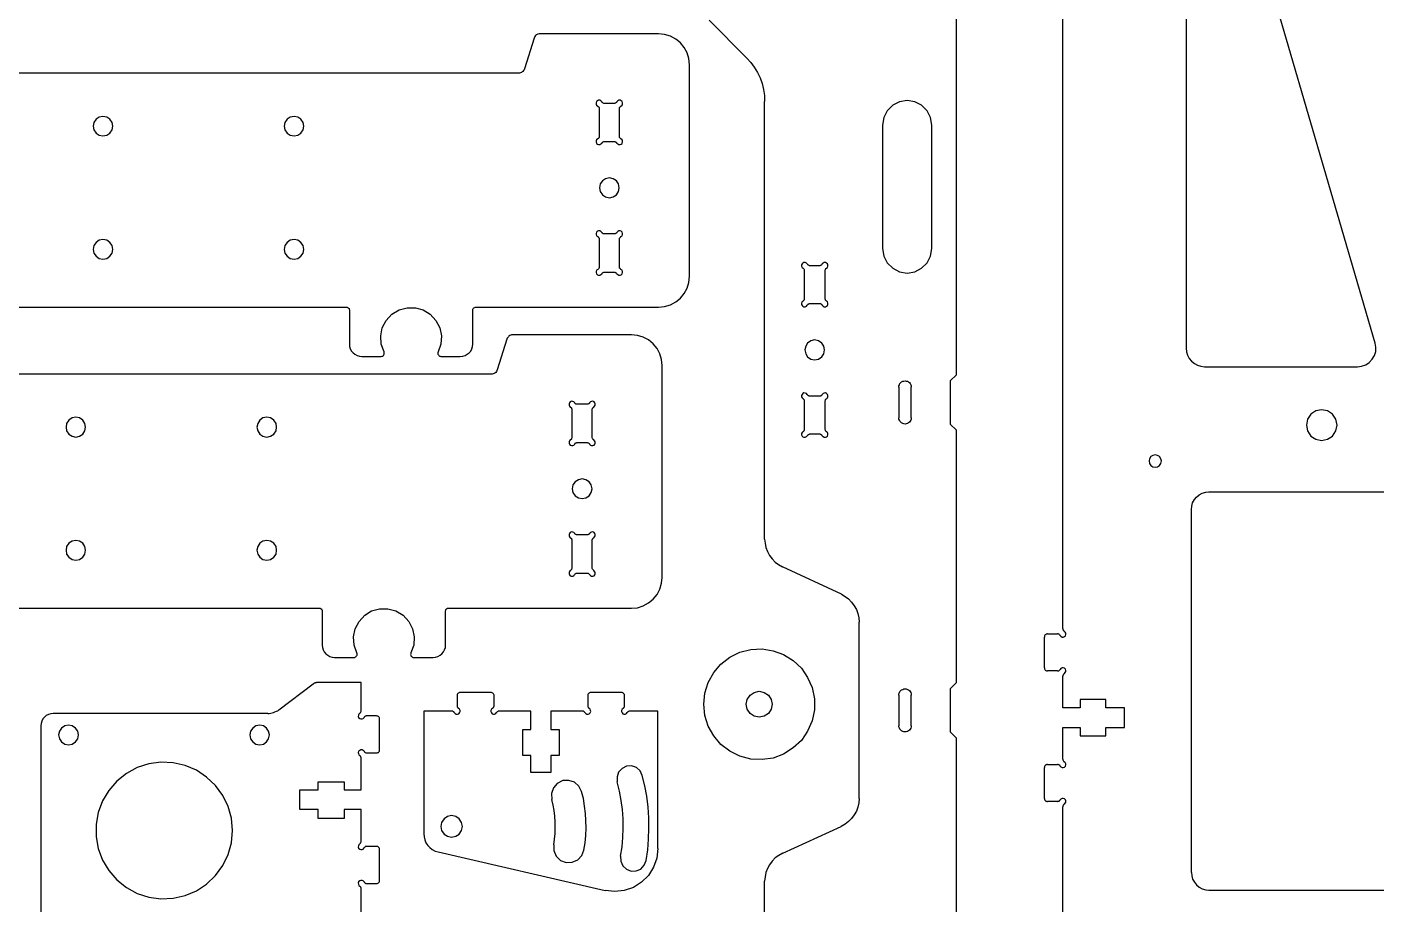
# Model space of a CAD drawing. Header units: inches. Extents: x 205 to 904, y 195 to 663.
# Drawn here: x 427 to 645.9, y 358.9 to 501.3 of the extents above; entities that cross this region are included whole.
import ezdxf

# ---------------------------------------------------------------- set-up
doc = ezdxf.new("R2010")
doc.units = ezdxf.units.IN
doc.header["$MEASUREMENT"] = 0
doc.layers.add('Capa 1', color=7, linetype='Continuous')

msp = doc.modelspace()

# ---------------------------------------------------------------- linework, layer by layer
at = {"layer": 'Capa 1', "color": 7, "lineweight": 25, "true_color": 0xffffff}
for points in [[(577.81, 444.85), (577.81, 558.34)], [(595.1, 403.65), (595.1, 534.71)], [(615.1, 534.25), (615.1, 449.16)], [(645.76, 450), (620.96, 535.09)], [(537.67, 502.43), (543.77, 496.29)], [(509.27, 499.5), (507.72, 494.52)], [(510.22, 500.2), (510.08, 500.2), (509.9, 500.17), (509.76, 500.1), (509.62, 500.03), (509.52, 499.92), (509.41, 499.78), (509.34, 499.64), (509.27, 499.5)], [(529.48, 500.2), (510.22, 500.2)], [(534.49, 495.19), (534.39, 496.18), (534.11, 497.13), (533.65, 497.98), (533.05, 498.76), (532.27, 499.36), (531.42, 499.82), (530.47, 500.1), (529.48, 500.2)], [(534.49, 460.83), (534.49, 495.19)], [(543.77, 496.29), (544.44, 495.55), (545.01, 494.77), (545.54, 493.92), (545.96, 493.04), (546.28, 492.12), (546.52, 491.17), (546.66, 490.18), (546.7, 489.23)], [(506.77, 493.82), (301.87, 493.82)], [(507.72, 494.52), (507.65, 494.38), (507.58, 494.24), (507.47, 494.1), (507.37, 494.03), (507.22, 493.92), (507.08, 493.85), (506.91, 493.82), (506.77, 493.82)], [(520.28, 489.16), (520.14, 489.3), (519.96, 489.41), (519.75, 489.41), (519.57, 489.34), (519.43, 489.2), (519.36, 488.99), (519.36, 488.77), (519.43, 488.6), (519.61, 488.46)], [(519.61, 488.46), (519.64, 488.42), (519.71, 488.39), (519.75, 488.35), (519.78, 488.28), (519.82, 488.24), (519.82, 488.17), (519.85, 488.1), (519.85, 488.03)], [(520.7, 488.91), (520.63, 488.91), (520.59, 488.91), (520.52, 488.95), (520.45, 488.99), (520.42, 489.02), (520.35, 489.06), (520.31, 489.09), (520.28, 489.16)], [(522.29, 488.91), (520.7, 488.91)], [(522.71, 489.16), (522.68, 489.09), (522.64, 489.06), (522.57, 489.02), (522.53, 488.99), (522.46, 488.95), (522.39, 488.91), (522.36, 488.91), (522.29, 488.91)], [(523.38, 488.46), (523.56, 488.6), (523.63, 488.77), (523.63, 488.99), (523.56, 489.2), (523.42, 489.34), (523.24, 489.41), (523.03, 489.41), (522.85, 489.3), (522.71, 489.16)], [(523.13, 488.03), (523.13, 488.1), (523.17, 488.17), (523.17, 488.24), (523.2, 488.28), (523.24, 488.35), (523.28, 488.39), (523.35, 488.42), (523.38, 488.46)], [(546.7, 418.18), (546.7, 489.23)], [(573.83, 485.35), (573.62, 486.59), (573.05, 487.72), (572.17, 488.6), (571.08, 489.16), (569.84, 489.37), (568.61, 489.16), (567.48, 488.6), (566.6, 487.72), (566.03, 486.59), (565.82, 485.35)], [(440.94, 485.21), (440.8, 485.81), (440.44, 486.34), (439.95, 486.69), (439.31, 486.8), (438.71, 486.69), (438.19, 486.34), (437.83, 485.81), (437.73, 485.21), (437.83, 484.61), (438.19, 484.08), (438.71, 483.73), (439.31, 483.62), (439.95, 483.73), (440.44, 484.08), (440.8, 484.61), (440.94, 485.21)], [(471.91, 485.21), (471.8, 485.81), (471.45, 486.34), (470.92, 486.69), (470.32, 486.8), (469.72, 486.69), (469.19, 486.34), (468.84, 485.81), (468.74, 485.21), (468.84, 484.61), (469.19, 484.08), (469.72, 483.73), (470.32, 483.62), (470.92, 483.73), (471.45, 484.08), (471.8, 484.61), (471.91, 485.21)], [(519.85, 488.03), (519.85, 483.59)], [(523.13, 483.59), (523.13, 488.03)], [(565.82, 485.35), (565.82, 465.35)], [(573.83, 465.35), (573.83, 485.35)], [(519.61, 483.13), (519.43, 482.99), (519.36, 482.81), (519.36, 482.64), (519.43, 482.42), (519.57, 482.28), (519.75, 482.21), (519.96, 482.21), (520.14, 482.32), (520.28, 482.46)], [(519.85, 483.59), (519.85, 483.52), (519.82, 483.45), (519.82, 483.38), (519.78, 483.31), (519.75, 483.27), (519.71, 483.23), (519.64, 483.16), (519.61, 483.13)], [(520.28, 482.46), (520.31, 482.49), (520.35, 482.56), (520.42, 482.6), (520.45, 482.64), (520.52, 482.67), (520.59, 482.71), (520.63, 482.71), (520.7, 482.71)], [(520.7, 482.71), (522.29, 482.71)], [(522.29, 482.71), (522.36, 482.71), (522.39, 482.71), (522.46, 482.67), (522.53, 482.64), (522.57, 482.6), (522.64, 482.56), (522.68, 482.49), (522.71, 482.46)], [(522.71, 482.46), (522.85, 482.32), (523.03, 482.21), (523.24, 482.21), (523.42, 482.28), (523.56, 482.42), (523.63, 482.64), (523.63, 482.81), (523.56, 482.99), (523.38, 483.13)], [(523.38, 483.13), (523.35, 483.16), (523.28, 483.23), (523.24, 483.27), (523.2, 483.31), (523.17, 483.38), (523.17, 483.45), (523.13, 483.52), (523.13, 483.59)], [(523.1, 475.19), (522.96, 475.83), (522.64, 476.32), (522.11, 476.67), (521.51, 476.81), (520.88, 476.67), (520.38, 476.32), (520.03, 475.83), (519.89, 475.19), (520.03, 474.59), (520.38, 474.06), (520.88, 473.75), (521.51, 473.6), (522.11, 473.75), (522.64, 474.06), (522.96, 474.59), (523.1, 475.19)], [(440.94, 465.21), (440.8, 465.81), (440.44, 466.34), (439.95, 466.69), (439.31, 466.8), (438.71, 466.69), (438.19, 466.34), (437.83, 465.81), (437.73, 465.21), (437.83, 464.61), (438.19, 464.08), (438.71, 463.73), (439.31, 463.62), (439.95, 463.73), (440.44, 464.08), (440.8, 464.61), (440.94, 465.21)], [(471.91, 465.21), (471.8, 465.81), (471.45, 466.34), (470.92, 466.69), (470.32, 466.8), (469.72, 466.69), (469.19, 466.34), (468.84, 465.81), (468.74, 465.21), (468.84, 464.61), (469.19, 464.08), (469.72, 463.73), (470.32, 463.62), (470.92, 463.73), (471.45, 464.08), (471.8, 464.61), (471.91, 465.21)], [(520.28, 467.96), (520.14, 468.1), (519.96, 468.21), (519.75, 468.21), (519.57, 468.14), (519.43, 468), (519.36, 467.78), (519.36, 467.61), (519.43, 467.4), (519.61, 467.29)], [(519.61, 467.29), (519.64, 467.25), (519.71, 467.18), (519.75, 467.15), (519.78, 467.08), (519.82, 467.04), (519.82, 466.97), (519.85, 466.9), (519.85, 466.83)], [(519.85, 466.83), (519.85, 462.39)], [(520.7, 467.71), (520.63, 467.71), (520.59, 467.71), (520.52, 467.75), (520.45, 467.78), (520.42, 467.82), (520.35, 467.85), (520.31, 467.89), (520.28, 467.96)], [(522.29, 467.71), (520.7, 467.71)], [(522.71, 467.96), (522.68, 467.89), (522.64, 467.85), (522.57, 467.82), (522.53, 467.78), (522.46, 467.75), (522.39, 467.71), (522.36, 467.71), (522.29, 467.71)], [(523.38, 467.29), (523.56, 467.4), (523.63, 467.61), (523.63, 467.78), (523.56, 468), (523.42, 468.14), (523.24, 468.21), (523.03, 468.21), (522.85, 468.1), (522.71, 467.96)], [(523.13, 466.83), (523.13, 466.9), (523.17, 466.97), (523.17, 467.04), (523.2, 467.08), (523.24, 467.15), (523.28, 467.18), (523.35, 467.25), (523.38, 467.29)], [(523.13, 462.39), (523.13, 466.83)], [(565.82, 465.35), (566.03, 464.11), (566.6, 463.02), (567.48, 462.14), (568.61, 461.54), (569.84, 461.36), (571.08, 461.54), (572.17, 462.14), (573.05, 463.02), (573.62, 464.11), (573.83, 465.35)], [(519.85, 462.39), (519.85, 462.32), (519.82, 462.24), (519.82, 462.17), (519.78, 462.14), (519.75, 462.07), (519.71, 462.03), (519.64, 461.96), (519.61, 461.93)], [(523.38, 461.93), (523.35, 461.96), (523.28, 462.03), (523.24, 462.07), (523.2, 462.14), (523.17, 462.17), (523.17, 462.24), (523.13, 462.32), (523.13, 462.39)], [(553.61, 462.84), (553.47, 462.99), (553.3, 463.06), (553.08, 463.09), (552.91, 462.99), (552.77, 462.84), (552.7, 462.67), (552.7, 462.46), (552.77, 462.28), (552.94, 462.14)], [(553.19, 461.72), (553.19, 461.79), (553.16, 461.86), (553.16, 461.89), (553.12, 461.96), (553.08, 462.03), (553.05, 462.07), (552.98, 462.1), (552.94, 462.14)], [(553.61, 462.84), (553.65, 462.77), (553.68, 462.74), (553.76, 462.7), (553.79, 462.67), (553.86, 462.63), (553.93, 462.6), (553.97, 462.6), (554.04, 462.6)], [(554.04, 462.6), (555.62, 462.6)], [(555.62, 462.6), (555.7, 462.6), (555.73, 462.6), (555.8, 462.63), (555.87, 462.67), (555.91, 462.7), (555.98, 462.74), (556.01, 462.77), (556.05, 462.84)], [(556.72, 462.14), (556.89, 462.28), (556.97, 462.46), (556.97, 462.67), (556.89, 462.84), (556.75, 462.99), (556.58, 463.09), (556.37, 463.06), (556.19, 462.99), (556.05, 462.84)], [(556.72, 462.14), (556.68, 462.1), (556.61, 462.07), (556.58, 462.03), (556.54, 461.96), (556.51, 461.89), (556.51, 461.86), (556.47, 461.79), (556.47, 461.72)], [(519.61, 461.93), (519.43, 461.82), (519.36, 461.61), (519.36, 461.43), (519.43, 461.22), (519.57, 461.08), (519.75, 461.01), (519.96, 461.01), (520.14, 461.12), (520.28, 461.26)], [(520.28, 461.26), (520.31, 461.33), (520.35, 461.36), (520.42, 461.4), (520.45, 461.43), (520.52, 461.47), (520.59, 461.5), (520.63, 461.5), (520.7, 461.5)], [(520.7, 461.5), (522.29, 461.5)], [(522.29, 461.5), (522.36, 461.5), (522.39, 461.5), (522.46, 461.47), (522.53, 461.43), (522.57, 461.4), (522.64, 461.36), (522.68, 461.33), (522.71, 461.26)], [(522.71, 461.26), (522.85, 461.12), (523.03, 461.01), (523.24, 461.01), (523.42, 461.08), (523.56, 461.22), (523.63, 461.43), (523.63, 461.61), (523.56, 461.82), (523.38, 461.93)], [(529.48, 455.82), (530.47, 455.93), (531.42, 456.21), (532.27, 456.67), (533.05, 457.27), (533.65, 458.05), (534.11, 458.89), (534.39, 459.85), (534.49, 460.83)], [(553.19, 457.24), (553.19, 461.72)], [(556.47, 461.72), (556.47, 457.24)], [(329.81, 455.82), (478.83, 455.82)], [(478.83, 455.82), (478.93, 455.82), (479, 455.79), (479.11, 455.72), (479.18, 455.68), (479.25, 455.61), (479.28, 455.51), (479.32, 455.4), (479.32, 455.33)], [(484.93, 448.56), (484.47, 449.83), (484.4, 451.17), (484.65, 452.47), (485.28, 453.67), (486.2, 454.66), (487.36, 455.37), (488.67, 455.72), (490.01, 455.72), (491.28, 455.37), (492.44, 454.66), (493.36, 453.67), (493.99, 452.47), (494.28, 451.17), (494.17, 449.83), (493.71, 448.56)], [(499.32, 455.33), (499.32, 455.4), (499.36, 455.51), (499.39, 455.61), (499.46, 455.68), (499.53, 455.72), (499.64, 455.79), (499.71, 455.82), (499.82, 455.82)], [(499.82, 455.82), (529.48, 455.82)], [(552.94, 456.81), (552.77, 456.67), (552.7, 456.49), (552.7, 456.28), (552.77, 456.11), (552.91, 455.97), (553.08, 455.89), (553.3, 455.89), (553.47, 455.97), (553.61, 456.14)], [(552.94, 456.81), (552.98, 456.85), (553.05, 456.88), (553.08, 456.95), (553.12, 456.99), (553.16, 457.06), (553.16, 457.13), (553.19, 457.2), (553.19, 457.24)], [(554.04, 456.39), (553.97, 456.39), (553.93, 456.35), (553.86, 456.35), (553.79, 456.32), (553.76, 456.28), (553.68, 456.25), (553.65, 456.18), (553.61, 456.14)], [(555.62, 456.39), (554.04, 456.39)], [(556.05, 456.14), (556.01, 456.18), (555.98, 456.25), (555.91, 456.28), (555.87, 456.32), (555.8, 456.35), (555.73, 456.35), (555.7, 456.39), (555.62, 456.39)], [(556.05, 456.14), (556.19, 455.97), (556.37, 455.89), (556.58, 455.89), (556.75, 455.97), (556.89, 456.11), (556.97, 456.28), (556.97, 456.49), (556.89, 456.67), (556.72, 456.81)], [(556.47, 457.24), (556.47, 457.2), (556.51, 457.13), (556.51, 457.06), (556.54, 456.99), (556.58, 456.95), (556.61, 456.88), (556.68, 456.85), (556.72, 456.81)], [(479.32, 455.33), (479.32, 449.83)], [(499.32, 449.83), (499.32, 455.33)], [(505.81, 451.34), (505.64, 451.34), (505.5, 451.27), (505.35, 451.24), (505.21, 451.13), (505.11, 451.03), (505, 450.92), (504.93, 450.78), (504.86, 450.64)], [(525.07, 451.34), (505.81, 451.34)], [(530.08, 446.33), (529.98, 447.32), (529.7, 448.24), (529.24, 449.12), (528.6, 449.86), (527.86, 450.5), (526.98, 450.96), (526.06, 451.24), (525.07, 451.34)], [(479.32, 449.83), (479.35, 449.44), (479.46, 449.05), (479.67, 448.7), (479.92, 448.42), (480.2, 448.17), (480.55, 447.96), (480.94, 447.85), (481.33, 447.82)], [(497.31, 447.82), (497.7, 447.85), (498.09, 447.96), (498.44, 448.17), (498.72, 448.42), (499, 448.7), (499.18, 449.05), (499.29, 449.44), (499.32, 449.83)], [(504.86, 450.64), (503.31, 445.66)], [(556.44, 448.87), (556.3, 449.51), (555.98, 450), (555.45, 450.36), (554.81, 450.5), (554.21, 450.36), (553.68, 450), (553.37, 449.51), (553.23, 448.87), (553.37, 448.27), (553.68, 447.75), (554.21, 447.39), (554.81, 447.29), (555.45, 447.39), (555.98, 447.75), (556.3, 448.27), (556.44, 448.87)], [(615.1, 449.16), (615.14, 448.59), (615.32, 448.03), (615.6, 447.5), (615.99, 447.04), (616.44, 446.69), (616.94, 446.4), (617.5, 446.23), (618.1, 446.16)], [(642.9, 446.16), (643.57, 446.26), (644.24, 446.48), (644.81, 446.86), (645.3, 447.36), (645.65, 447.96), (645.87, 448.63), (645.9, 449.33), (645.76, 450)], [(481.33, 447.82), (484.47, 447.82)], [(484.47, 447.82), (484.61, 447.85), (484.72, 447.89), (484.82, 447.96), (484.89, 448.06), (484.96, 448.17), (484.96, 448.31), (484.96, 448.42), (484.93, 448.56)], [(493.71, 448.56), (493.68, 448.42), (493.68, 448.31), (493.68, 448.17), (493.75, 448.06), (493.82, 447.96), (493.92, 447.89), (494.03, 447.85), (494.17, 447.82)], [(494.17, 447.82), (497.31, 447.82)], [(502.36, 444.96), (297.46, 444.96)], [(503.31, 445.66), (503.24, 445.52), (503.17, 445.38), (503.06, 445.24), (502.92, 445.13), (502.81, 445.06), (502.64, 444.99), (502.5, 444.96), (502.36, 444.96)], [(530.08, 411.94), (530.08, 446.33)], [(576.83, 443.87), (577.81, 444.85)], [(618.1, 446.16), (642.9, 446.16)], [(568.47, 442.84), (568.5, 443.05), (568.57, 443.23), (568.64, 443.41), (568.78, 443.58), (568.92, 443.69), (569.1, 443.79), (569.28, 443.83), (569.49, 443.87)], [(568.47, 442.84), (568.47, 437.87)], [(569.49, 443.87), (569.67, 443.83), (569.88, 443.79), (570.05, 443.69), (570.19, 443.58), (570.3, 443.41), (570.41, 443.23), (570.48, 443.05), (570.48, 442.84)], [(570.48, 437.87), (570.48, 442.84)], [(576.83, 443.87), (576.83, 436.84)], [(515.87, 440.3), (515.73, 440.44), (515.55, 440.51), (515.34, 440.55), (515.16, 440.44), (515.02, 440.3), (514.95, 440.13), (514.95, 439.91), (515.02, 439.74), (515.16, 439.6)], [(516.29, 440.05), (516.22, 440.05), (516.15, 440.05), (516.11, 440.09), (516.04, 440.09), (515.97, 440.16), (515.94, 440.2), (515.9, 440.23), (515.87, 440.3)], [(518.3, 440.3), (518.27, 440.23), (518.2, 440.2), (518.16, 440.16), (518.12, 440.09), (518.05, 440.09), (517.98, 440.05), (517.91, 440.05), (517.84, 440.05)], [(518.97, 439.6), (519.11, 439.74), (519.22, 439.91), (519.22, 440.13), (519.15, 440.3), (519.01, 440.44), (518.79, 440.55), (518.62, 440.51), (518.44, 440.44), (518.3, 440.3)], [(553.61, 441.64), (553.47, 441.78), (553.3, 441.85), (553.08, 441.89), (552.91, 441.82), (552.77, 441.64), (552.7, 441.47), (552.7, 441.25), (552.77, 441.08), (552.94, 440.94)], [(553.19, 440.51), (553.19, 440.58), (553.16, 440.65), (553.16, 440.73), (553.12, 440.76), (553.08, 440.83), (553.05, 440.87), (552.98, 440.9), (552.94, 440.94)], [(553.19, 436.03), (553.19, 440.51)], [(553.61, 441.64), (553.65, 441.57), (553.68, 441.54), (553.76, 441.5), (553.79, 441.47), (553.86, 441.43), (553.93, 441.4), (553.97, 441.4), (554.04, 441.4)], [(554.04, 441.4), (555.62, 441.4)], [(555.62, 441.4), (555.7, 441.4), (555.73, 441.4), (555.8, 441.43), (555.87, 441.47), (555.91, 441.5), (555.98, 441.54), (556.01, 441.57), (556.05, 441.64)], [(556.72, 440.94), (556.89, 441.08), (556.97, 441.25), (556.97, 441.47), (556.89, 441.64), (556.75, 441.82), (556.58, 441.89), (556.37, 441.85), (556.19, 441.78), (556.05, 441.64)], [(556.72, 440.94), (556.68, 440.9), (556.61, 440.87), (556.58, 440.83), (556.54, 440.76), (556.51, 440.73), (556.51, 440.65), (556.47, 440.58), (556.47, 440.51)], [(556.47, 440.51), (556.47, 436.03)], [(436.49, 436.35), (436.39, 436.95), (436.03, 437.48), (435.5, 437.83), (434.9, 437.94), (434.3, 437.83), (433.78, 437.48), (433.42, 436.95), (433.32, 436.35), (433.42, 435.72), (433.78, 435.22), (434.3, 434.87), (434.9, 434.73), (435.5, 434.87), (436.03, 435.22), (436.39, 435.72), (436.49, 436.35)], [(467.5, 436.35), (467.4, 436.95), (467.04, 437.48), (466.51, 437.83), (465.91, 437.94), (465.28, 437.83), (464.78, 437.48), (464.43, 436.95), (464.29, 436.35), (464.43, 435.72), (464.78, 435.22), (465.28, 434.87), (465.91, 434.73), (466.51, 434.87), (467.04, 435.22), (467.4, 435.72), (467.5, 436.35)], [(515.16, 439.6), (515.23, 439.56), (515.27, 439.53), (515.34, 439.49), (515.37, 439.42), (515.37, 439.35), (515.41, 439.31), (515.41, 439.24), (515.41, 439.17)], [(515.41, 439.17), (515.41, 434.69)], [(517.84, 440.05), (516.29, 440.05)], [(518.72, 439.17), (518.72, 439.24), (518.72, 439.31), (518.76, 439.35), (518.79, 439.42), (518.83, 439.49), (518.87, 439.53), (518.94, 439.56), (518.97, 439.6)], [(518.72, 434.69), (518.72, 439.17)], [(637.08, 439.17), (636.13, 439), (635.32, 438.43), (634.79, 437.62), (634.61, 436.67), (634.79, 435.72), (635.32, 434.9), (636.13, 434.38), (637.08, 434.16), (638.07, 434.38), (638.88, 434.9), (639.41, 435.72), (639.59, 436.67), (639.41, 437.62), (638.88, 438.43), (638.07, 439), (637.08, 439.17)], [(552.94, 435.61), (552.98, 435.65), (553.05, 435.68), (553.08, 435.75), (553.12, 435.79), (553.16, 435.86), (553.16, 435.93), (553.19, 436), (553.19, 436.03)], [(556.47, 436.03), (556.47, 436), (556.51, 435.93), (556.51, 435.86), (556.54, 435.79), (556.58, 435.75), (556.61, 435.68), (556.68, 435.65), (556.72, 435.61)], [(569.49, 436.84), (569.28, 436.88), (569.1, 436.95), (568.92, 437.02), (568.78, 437.16), (568.64, 437.3), (568.57, 437.48), (568.5, 437.66), (568.47, 437.87)], [(570.48, 437.87), (570.48, 437.66), (570.41, 437.48), (570.3, 437.3), (570.19, 437.16), (570.05, 437.02), (569.88, 436.95), (569.67, 436.88), (569.49, 436.84)], [(577.81, 435.86), (576.83, 436.84)], [(577.81, 394.86), (577.81, 435.86)], [(515.16, 434.27), (515.02, 434.13), (514.95, 433.95), (514.95, 433.74), (515.02, 433.56), (515.16, 433.42), (515.34, 433.35), (515.55, 433.35), (515.73, 433.42), (515.87, 433.6)], [(515.41, 434.69), (515.41, 434.66), (515.41, 434.59), (515.37, 434.52), (515.37, 434.45), (515.34, 434.41), (515.27, 434.34), (515.23, 434.3), (515.16, 434.27)], [(515.87, 433.6), (515.9, 433.63), (515.94, 433.7), (515.97, 433.74), (516.04, 433.78), (516.11, 433.81), (516.15, 433.81), (516.22, 433.85), (516.29, 433.85)], [(516.29, 433.85), (517.84, 433.85)], [(517.84, 433.85), (517.91, 433.85), (517.98, 433.81), (518.05, 433.81), (518.12, 433.78), (518.16, 433.74), (518.2, 433.7), (518.27, 433.63), (518.3, 433.6)], [(518.3, 433.6), (518.44, 433.42), (518.62, 433.35), (518.79, 433.35), (519.01, 433.42), (519.15, 433.56), (519.22, 433.74), (519.22, 433.95), (519.11, 434.13), (518.97, 434.27)], [(518.97, 434.27), (518.94, 434.3), (518.87, 434.34), (518.83, 434.41), (518.79, 434.45), (518.76, 434.52), (518.72, 434.59), (518.72, 434.66), (518.72, 434.69)], [(552.94, 435.61), (552.77, 435.47), (552.7, 435.29), (552.7, 435.08), (552.77, 434.9), (552.91, 434.76), (553.08, 434.69), (553.3, 434.69), (553.47, 434.8), (553.61, 434.94)], [(554.04, 435.19), (553.97, 435.19), (553.93, 435.15), (553.86, 435.15), (553.79, 435.12), (553.76, 435.08), (553.68, 435.05), (553.65, 434.97), (553.61, 434.94)], [(555.62, 435.19), (554.04, 435.19)], [(556.05, 434.94), (556.01, 434.97), (555.98, 435.05), (555.91, 435.08), (555.87, 435.12), (555.8, 435.15), (555.73, 435.15), (555.7, 435.19), (555.62, 435.19)], [(556.05, 434.94), (556.19, 434.8), (556.37, 434.69), (556.58, 434.69), (556.75, 434.76), (556.89, 434.9), (556.97, 435.08), (556.97, 435.29), (556.89, 435.47), (556.72, 435.61)], [(610.09, 431.84), (609.71, 431.76), (609.39, 431.55), (609.18, 431.2), (609.11, 430.85), (609.18, 430.46), (609.39, 430.11), (609.71, 429.9), (610.09, 429.82), (610.48, 429.9), (610.8, 430.11), (611.01, 430.46), (611.08, 430.85), (611.01, 431.2), (610.8, 431.55), (610.48, 431.76), (610.09, 431.84)], [(518.69, 426.33), (518.55, 426.97), (518.2, 427.46), (517.7, 427.81), (517.07, 427.95), (516.47, 427.81), (515.94, 427.46), (515.58, 426.97), (515.48, 426.33), (515.58, 425.73), (515.94, 425.2), (516.47, 424.85), (517.07, 424.74), (517.7, 424.85), (518.2, 425.2), (518.55, 425.73), (518.69, 426.33)], [(615.95, 422.98), (616.02, 423.51), (616.16, 424.07), (616.44, 424.57), (616.8, 424.99), (617.22, 425.34), (617.71, 425.63), (618.28, 425.77), (618.81, 425.84)], [(618.81, 425.84), (651.55, 425.84)], [(615.95, 364.03), (615.95, 422.98)], [(515.87, 419.1), (515.73, 419.24), (515.55, 419.31), (515.34, 419.35), (515.16, 419.24), (515.02, 419.1), (514.95, 418.92), (514.95, 418.71), (515.02, 418.54), (515.16, 418.39)], [(515.16, 418.39), (515.23, 418.36), (515.27, 418.32), (515.34, 418.29), (515.37, 418.22), (515.37, 418.18), (515.41, 418.11), (515.41, 418.04), (515.41, 417.97)], [(516.29, 418.85), (516.22, 418.85), (516.15, 418.85), (516.11, 418.89), (516.04, 418.92), (515.97, 418.96), (515.94, 418.99), (515.9, 419.03), (515.87, 419.1)], [(517.84, 418.85), (516.29, 418.85)], [(518.3, 419.1), (518.27, 419.03), (518.2, 418.99), (518.16, 418.96), (518.12, 418.92), (518.05, 418.89), (517.98, 418.85), (517.91, 418.85), (517.84, 418.85)], [(518.97, 418.39), (519.11, 418.54), (519.22, 418.71), (519.22, 418.92), (519.15, 419.1), (519.01, 419.24), (518.79, 419.35), (518.62, 419.31), (518.44, 419.24), (518.3, 419.1)], [(518.72, 417.97), (518.72, 418.04), (518.72, 418.11), (518.76, 418.18), (518.79, 418.22), (518.83, 418.29), (518.87, 418.32), (518.94, 418.36), (518.97, 418.39)], [(546.7, 418.18), (546.77, 417.48), (546.91, 416.81), (547.16, 416.14), (547.48, 415.5), (547.9, 414.94), (548.39, 414.44), (548.96, 414.02), (549.59, 413.67)], [(436.49, 416.35), (436.39, 416.95), (436.03, 417.48), (435.5, 417.83), (434.9, 417.94), (434.3, 417.83), (433.78, 417.48), (433.42, 416.95), (433.32, 416.35), (433.42, 415.71), (433.78, 415.22), (434.3, 414.87), (434.9, 414.73), (435.5, 414.87), (436.03, 415.22), (436.39, 415.71), (436.49, 416.35)], [(467.5, 416.35), (467.4, 416.95), (467.04, 417.48), (466.51, 417.83), (465.91, 417.94), (465.28, 417.83), (464.78, 417.48), (464.43, 416.95), (464.29, 416.35), (464.43, 415.71), (464.78, 415.22), (465.28, 414.87), (465.91, 414.73), (466.51, 414.87), (467.04, 415.22), (467.4, 415.71), (467.5, 416.35)], [(515.41, 417.97), (515.41, 413.49)], [(518.72, 413.49), (518.72, 417.97)], [(515.16, 413.07), (515.02, 412.93), (514.95, 412.75), (514.95, 412.54), (515.02, 412.36), (515.16, 412.22), (515.34, 412.15), (515.55, 412.15), (515.73, 412.26), (515.87, 412.4)], [(515.41, 413.49), (515.41, 413.46), (515.41, 413.38), (515.37, 413.31), (515.37, 413.24), (515.34, 413.21), (515.27, 413.14), (515.23, 413.1), (515.16, 413.07)], [(515.87, 412.4), (515.9, 412.43), (515.94, 412.5), (515.97, 412.54), (516.04, 412.57), (516.11, 412.61), (516.15, 412.61), (516.22, 412.64), (516.29, 412.64)], [(516.29, 412.64), (517.84, 412.64)], [(517.84, 412.64), (517.91, 412.64), (517.98, 412.61), (518.05, 412.61), (518.12, 412.57), (518.16, 412.54), (518.2, 412.5), (518.27, 412.43), (518.3, 412.4)], [(518.3, 412.4), (518.44, 412.26), (518.62, 412.15), (518.79, 412.15), (519.01, 412.22), (519.15, 412.36), (519.22, 412.54), (519.22, 412.75), (519.11, 412.93), (518.97, 413.07)], [(518.97, 413.07), (518.94, 413.1), (518.87, 413.14), (518.83, 413.21), (518.79, 413.24), (518.76, 413.31), (518.72, 413.38), (518.72, 413.46), (518.72, 413.49)], [(525.07, 406.96), (526.06, 407.03), (526.98, 407.32), (527.86, 407.81), (528.6, 408.41), (529.24, 409.19), (529.7, 410.03), (529.98, 410.99), (530.08, 411.94)], [(559.15, 409.22), (549.59, 413.67)], [(559.15, 409.22), (559.75, 408.87), (560.32, 408.45), (560.81, 407.92), (561.23, 407.35), (561.59, 406.75), (561.83, 406.08), (561.97, 405.38), (562.05, 404.67)], [(325.4, 406.96), (474.42, 406.96)], [(474.42, 406.96), (474.49, 406.93), (474.59, 406.93), (474.7, 406.86), (474.77, 406.82), (474.8, 406.72), (474.87, 406.65), (474.91, 406.54), (474.91, 406.44)], [(474.91, 406.44), (474.91, 400.97)], [(480.52, 399.7), (480.06, 400.97), (479.95, 402.31), (480.24, 403.61), (480.87, 404.81), (481.79, 405.8), (482.92, 406.51), (484.22, 406.86), (485.56, 406.86), (486.87, 406.51), (488.03, 405.8), (488.95, 404.81), (489.55, 403.61), (489.83, 402.31), (489.76, 400.97), (489.3, 399.7)], [(494.91, 406.44), (494.91, 406.54), (494.95, 406.65), (494.98, 406.72), (495.05, 406.82), (495.12, 406.86), (495.19, 406.93), (495.3, 406.93), (495.41, 406.96)], [(494.91, 400.97), (494.91, 406.44)], [(495.41, 406.96), (525.07, 406.96)], [(562.05, 376.06), (562.05, 404.67)], [(594.68, 402.52), (594.78, 402.38), (594.99, 402.27), (595.17, 402.27), (595.38, 402.34), (595.52, 402.48), (595.59, 402.7), (595.59, 402.87), (595.49, 403.08), (595.35, 403.19)], [(595.1, 403.65), (595.1, 403.58), (595.1, 403.51), (595.14, 403.44), (595.17, 403.4), (595.21, 403.33), (595.24, 403.3), (595.28, 403.22), (595.35, 403.19)], [(474.91, 400.97), (474.94, 400.58), (475.05, 400.19), (475.23, 399.84), (475.47, 399.56), (475.79, 399.31), (476.14, 399.1), (476.5, 398.99), (476.88, 398.96)], [(492.9, 398.96), (493.29, 398.99), (493.68, 399.1), (494.03, 399.31), (494.31, 399.56), (494.56, 399.84), (494.74, 400.19), (494.88, 400.58), (494.91, 400.97)], [(592.6, 402.77), (592.49, 402.77), (592.42, 402.73), (592.31, 402.7), (592.24, 402.63), (592.17, 402.55), (592.14, 402.45), (592.1, 402.38), (592.1, 402.27)], [(592.1, 397.26), (592.1, 402.27)], [(592.6, 402.77), (594.22, 402.77)], [(594.68, 402.52), (594.64, 402.59), (594.57, 402.63), (594.54, 402.66), (594.47, 402.7), (594.43, 402.73), (594.36, 402.77), (594.29, 402.77), (594.22, 402.77)], [(476.88, 398.96), (480.06, 398.96)], [(480.06, 398.96), (480.2, 398.96), (480.31, 399.03), (480.41, 399.1), (480.48, 399.2), (480.55, 399.31), (480.55, 399.45), (480.55, 399.56), (480.52, 399.7)], [(489.3, 399.7), (489.27, 399.56), (489.23, 399.45), (489.27, 399.31), (489.3, 399.2), (489.41, 399.1), (489.51, 399.03), (489.62, 398.96), (489.76, 398.96)], [(489.76, 398.96), (492.9, 398.96)], [(536.82, 391.34), (537, 393.17), (537.56, 394.9), (538.44, 396.49), (539.61, 397.86), (541.06, 398.99), (542.68, 399.8), (544.44, 400.26), (546.28, 400.33), (548.08, 400.05), (549.77, 399.42), (551.32, 398.46), (552.66, 397.23), (553.68, 395.71), (554.39, 394.05), (554.78, 392.25), (554.78, 390.45), (554.39, 388.66), (553.68, 387), (552.66, 385.48), (551.32, 384.25), (549.77, 383.26), (548.08, 382.62), (546.28, 382.38), (544.44, 382.45), (542.68, 382.91), (541.06, 383.72), (539.61, 384.81), (538.44, 386.22), (537.56, 387.81), (537, 389.54), (536.82, 391.34)], [(592.1, 397.26), (592.1, 397.16), (592.14, 397.09), (592.17, 396.98), (592.24, 396.91), (592.31, 396.84), (592.42, 396.8), (592.49, 396.77), (592.6, 396.77)], [(594.22, 396.77), (592.6, 396.77)], [(594.22, 396.77), (594.29, 396.77), (594.36, 396.8), (594.43, 396.8), (594.47, 396.84), (594.54, 396.87), (594.57, 396.91), (594.64, 396.98), (594.68, 397.02)], [(595.35, 396.35), (595.49, 396.49), (595.59, 396.66), (595.59, 396.84), (595.52, 397.05), (595.38, 397.19), (595.17, 397.26), (594.99, 397.26), (594.78, 397.16), (594.68, 397.02)], [(595.35, 396.35), (595.28, 396.31), (595.24, 396.24), (595.21, 396.2), (595.17, 396.17), (595.14, 396.1), (595.1, 396.03), (595.1, 395.96), (595.1, 395.89)], [(467.85, 390.45), (473.43, 394.65)], [(474.03, 394.86), (473.96, 394.86), (473.89, 394.83), (473.78, 394.83), (473.71, 394.79), (473.64, 394.76), (473.57, 394.76), (473.5, 394.69), (473.43, 394.65)], [(481.22, 394.86), (474.03, 394.86)], [(481.22, 390.31), (481.22, 394.86)], [(576.83, 393.84), (577.81, 394.86)], [(595.1, 390.77), (595.1, 395.89)], [(497.28, 393.24), (497.17, 393.24), (497.06, 393.21), (496.99, 393.17), (496.92, 393.1), (496.85, 393.03), (496.82, 392.92), (496.78, 392.85), (496.78, 392.75)], [(496.78, 392.75), (496.78, 391.12)], [(502.28, 393.24), (497.28, 393.24)], [(502.78, 392.75), (502.78, 392.85), (502.74, 392.92), (502.67, 393.03), (502.64, 393.1), (502.57, 393.17), (502.46, 393.21), (502.36, 393.24), (502.28, 393.24)], [(502.78, 391.12), (502.78, 392.75)], [(518.48, 393.24), (518.37, 393.24), (518.27, 393.21), (518.2, 393.17), (518.12, 393.1), (518.05, 393.03), (518.02, 392.92), (517.98, 392.85), (517.98, 392.75)], [(517.98, 392.75), (517.98, 391.12)], [(523.49, 393.24), (518.48, 393.24)], [(523.98, 392.75), (523.95, 392.85), (523.95, 392.92), (523.87, 393.03), (523.84, 393.1), (523.73, 393.17), (523.66, 393.21), (523.56, 393.24), (523.49, 393.24)], [(523.98, 391.12), (523.98, 392.75)], [(543.7, 391.34), (543.88, 392.15), (544.34, 392.82), (545.01, 393.28), (545.82, 393.45), (546.63, 393.28), (547.3, 392.82), (547.76, 392.15), (547.9, 391.34), (547.76, 390.56), (547.3, 389.85), (546.63, 389.4), (545.82, 389.26), (545.01, 389.4), (544.34, 389.85), (543.88, 390.56), (543.7, 391.34)], [(568.47, 392.85), (568.5, 393.07), (568.57, 393.24), (568.64, 393.42), (568.78, 393.56), (568.92, 393.7), (569.1, 393.77), (569.28, 393.84), (569.49, 393.84)], [(568.47, 392.85), (568.47, 387.84)], [(569.49, 393.84), (569.67, 393.84), (569.88, 393.77), (570.05, 393.7), (570.19, 393.56), (570.3, 393.42), (570.41, 393.24), (570.48, 393.07), (570.48, 392.85)], [(570.48, 387.84), (570.48, 392.85)], [(576.83, 393.84), (576.83, 386.86)], [(597.89, 392.11), (597.89, 390.77)], [(602.09, 392.11), (597.89, 392.11)], [(602.09, 390.77), (602.09, 392.11)], [(431.24, 389.85), (430.85, 389.82), (430.46, 389.71), (430.11, 389.5), (429.82, 389.26), (429.58, 388.97), (429.4, 388.62), (429.26, 388.23), (429.22, 387.84)], [(466.05, 389.85), (431.24, 389.85)], [(466.05, 389.85), (466.3, 389.85), (466.55, 389.89), (466.76, 389.96), (467.01, 390), (467.22, 390.1), (467.47, 390.21), (467.68, 390.31), (467.85, 390.45)], [(480.98, 389.89), (480.84, 389.75), (480.77, 389.57), (480.73, 389.36), (480.8, 389.18), (480.98, 389.04), (481.15, 388.97), (481.37, 388.97), (481.54, 389.04), (481.68, 389.22)], [(480.98, 389.89), (481.05, 389.93), (481.08, 389.96), (481.12, 390.03), (481.15, 390.07), (481.19, 390.14), (481.22, 390.21), (481.22, 390.24), (481.22, 390.31)], [(491.38, 390.24), (491.38, 370.31)], [(495.9, 390.24), (491.38, 390.24)], [(496.32, 390), (496.29, 390.07), (496.25, 390.1), (496.22, 390.14), (496.15, 390.17), (496.11, 390.21), (496.04, 390.24), (495.97, 390.24), (495.9, 390.24)], [(496.32, 390), (496.46, 389.85), (496.64, 389.75), (496.85, 389.75), (497.06, 389.82), (497.2, 389.96), (497.28, 390.17), (497.28, 390.35), (497.17, 390.56), (497.03, 390.67)], [(496.78, 391.12), (496.78, 391.05), (496.78, 390.98), (496.82, 390.91), (496.85, 390.88), (496.89, 390.81), (496.92, 390.77), (496.96, 390.7), (497.03, 390.67)], [(502.53, 390.67), (502.36, 390.56), (502.28, 390.35), (502.28, 390.17), (502.36, 389.96), (502.5, 389.82), (502.67, 389.75), (502.88, 389.75), (503.06, 389.85), (503.2, 390)], [(502.53, 390.67), (502.57, 390.7), (502.64, 390.77), (502.67, 390.81), (502.71, 390.88), (502.74, 390.91), (502.74, 390.98), (502.78, 391.05), (502.78, 391.12)], [(503.63, 390.24), (503.59, 390.24), (503.52, 390.24), (503.45, 390.21), (503.38, 390.17), (503.34, 390.14), (503.27, 390.1), (503.24, 390.07), (503.2, 390)], [(508.78, 390.24), (503.63, 390.24)], [(508.78, 387.24), (508.78, 390.24)], [(517.1, 390.24), (511.99, 390.24)], [(511.99, 390.24), (511.99, 387.24)], [(517.52, 390), (517.49, 390.07), (517.45, 390.1), (517.42, 390.14), (517.35, 390.17), (517.31, 390.21), (517.24, 390.24), (517.17, 390.24), (517.1, 390.24)], [(517.52, 390), (517.67, 389.85), (517.84, 389.75), (518.05, 389.75), (518.23, 389.82), (518.41, 389.96), (518.48, 390.17), (518.44, 390.35), (518.37, 390.56), (518.23, 390.67)], [(517.98, 391.12), (517.98, 391.05), (517.98, 390.98), (518.02, 390.91), (518.05, 390.88), (518.09, 390.81), (518.12, 390.77), (518.16, 390.7), (518.23, 390.67)], [(523.73, 390.67), (523.56, 390.56), (523.49, 390.35), (523.49, 390.17), (523.56, 389.96), (523.7, 389.82), (523.87, 389.75), (524.09, 389.75), (524.26, 389.85), (524.4, 390)], [(523.73, 390.67), (523.77, 390.7), (523.84, 390.77), (523.87, 390.81), (523.91, 390.88), (523.95, 390.91), (523.95, 390.98), (523.98, 391.05), (523.98, 391.12)], [(524.83, 390.24), (524.76, 390.24), (524.72, 390.24), (524.65, 390.21), (524.58, 390.17), (524.55, 390.14), (524.47, 390.1), (524.44, 390.07), (524.4, 390)], [(529.38, 390.24), (524.83, 390.24)], [(529.38, 367.91), (529.38, 390.24)], [(597.89, 390.77), (595.1, 390.77)], [(605.08, 390.77), (602.09, 390.77)], [(605.08, 387.56), (605.08, 390.77)], [(429.22, 387.84), (429.22, 354.08)], [(435.33, 386.36), (435.22, 386.96), (434.87, 387.49), (434.34, 387.84), (433.74, 387.95), (433.11, 387.84), (432.61, 387.49), (432.26, 386.96), (432.12, 386.36), (432.26, 385.73), (432.61, 385.23), (433.11, 384.88), (433.74, 384.74), (434.34, 384.88), (434.87, 385.23), (435.22, 385.73), (435.33, 386.36)], [(466.34, 386.36), (466.2, 386.96), (465.88, 387.49), (465.35, 387.84), (464.75, 387.95), (464.11, 387.84), (463.62, 387.49), (463.27, 386.96), (463.13, 386.36), (463.27, 385.73), (463.62, 385.23), (464.11, 384.88), (464.75, 384.74), (465.35, 384.88), (465.88, 385.23), (466.2, 385.73), (466.34, 386.36)], [(482.11, 389.47), (482.04, 389.47), (481.97, 389.43), (481.89, 389.43), (481.86, 389.4), (481.79, 389.36), (481.75, 389.33), (481.72, 389.26), (481.68, 389.22)], [(483.73, 389.47), (482.11, 389.47)], [(484.22, 388.97), (484.22, 389.04), (484.19, 389.15), (484.15, 389.22), (484.08, 389.33), (484.01, 389.36), (483.94, 389.43), (483.83, 389.43), (483.73, 389.47)], [(484.22, 383.96), (484.22, 388.97)], [(569.49, 386.86), (569.28, 386.89), (569.1, 386.93), (568.92, 387.03), (568.78, 387.14), (568.64, 387.31), (568.57, 387.49), (568.5, 387.67), (568.47, 387.84)], [(570.48, 387.84), (570.48, 387.67), (570.41, 387.49), (570.3, 387.31), (570.19, 387.14), (570.05, 387.03), (569.88, 386.93), (569.67, 386.89), (569.49, 386.86)], [(595.1, 387.56), (597.89, 387.56)], [(595.1, 382.45), (595.1, 387.56)], [(597.89, 387.56), (597.89, 386.22)], [(602.09, 387.56), (605.08, 387.56)], [(602.09, 386.22), (602.09, 387.56)], [(507.44, 387.24), (508.78, 387.24)], [(507.44, 383.05), (507.44, 387.24)], [(511.99, 387.24), (513.33, 387.24)], [(513.33, 387.24), (513.33, 383.05)], [(577.81, 385.87), (576.83, 386.86)], [(577.81, 344.88), (577.81, 385.87)], [(597.89, 386.22), (602.09, 386.22)], [(481.68, 383.72), (481.54, 383.86), (481.37, 383.93), (481.15, 383.96), (480.98, 383.86), (480.8, 383.72), (480.73, 383.54), (480.77, 383.33), (480.84, 383.15), (480.98, 383.01)], [(481.68, 383.72), (481.72, 383.65), (481.75, 383.61), (481.79, 383.58), (481.86, 383.54), (481.89, 383.5), (481.97, 383.47), (482.04, 383.47), (482.11, 383.47)], [(482.11, 383.47), (483.73, 383.47)], [(483.73, 383.47), (483.83, 383.47), (483.94, 383.5), (484.01, 383.54), (484.08, 383.61), (484.15, 383.68), (484.19, 383.75), (484.22, 383.86), (484.22, 383.96)], [(460.34, 370.84), (460.16, 372.85), (459.63, 374.76), (458.75, 376.56), (457.59, 378.14), (456.14, 379.52), (454.48, 380.65), (452.65, 381.42), (450.71, 381.85), (448.73, 381.95), (446.76, 381.67), (444.89, 381.07), (443.12, 380.12), (441.57, 378.88), (440.27, 377.37), (439.24, 375.67), (438.54, 373.8), (438.19, 371.86), (438.19, 369.85), (438.54, 367.91), (439.24, 366.04), (440.27, 364.35), (441.57, 362.83), (443.12, 361.6), (444.89, 360.64), (446.76, 360.04), (448.73, 359.76), (450.71, 359.87), (452.65, 360.29), (454.48, 361.07), (456.14, 362.16), (457.59, 363.54), (458.75, 365.16), (459.63, 366.96), (460.16, 368.86), (460.34, 370.84)], [(481.22, 382.59), (481.22, 382.66), (481.22, 382.73), (481.19, 382.76), (481.15, 382.83), (481.12, 382.91), (481.08, 382.94), (481.05, 382.98), (480.98, 383.01)], [(481.22, 377.47), (481.22, 382.59)], [(508.78, 383.05), (507.44, 383.05)], [(508.78, 380.26), (508.78, 383.05)], [(513.33, 383.05), (511.99, 383.05)], [(511.99, 383.05), (511.99, 380.26)], [(526.84, 379.8), (526.49, 380.54), (525.89, 381.11), (525.11, 381.35), (524.3, 381.32), (523.56, 380.93), (522.99, 380.33), (522.75, 379.55), (522.78, 378.74)], [(592.6, 381.56), (592.49, 381.56), (592.42, 381.53), (592.31, 381.49), (592.24, 381.42), (592.17, 381.35), (592.14, 381.25), (592.1, 381.18), (592.1, 381.07)], [(592.1, 376.06), (592.1, 381.07)], [(592.6, 381.56), (594.22, 381.56)], [(594.68, 381.32), (594.64, 381.39), (594.57, 381.42), (594.54, 381.46), (594.47, 381.49), (594.43, 381.53), (594.36, 381.56), (594.29, 381.56), (594.22, 381.56)], [(594.68, 381.32), (594.78, 381.18), (594.99, 381.07), (595.17, 381.07), (595.38, 381.14), (595.52, 381.28), (595.59, 381.49), (595.59, 381.67), (595.49, 381.88), (595.35, 381.99)], [(595.1, 382.45), (595.1, 382.38), (595.1, 382.31), (595.14, 382.23), (595.17, 382.2), (595.21, 382.13), (595.24, 382.09), (595.28, 382.02), (595.35, 381.99)], [(511.99, 380.26), (508.78, 380.26)], [(517, 377.19), (516.54, 378.04), (515.83, 378.71), (514.91, 378.99), (513.93, 378.95), (513.04, 378.5), (512.41, 377.79), (512.09, 376.84), (512.16, 375.88)], [(527.47, 365.97), (527.72, 367.7), (527.86, 369.43), (527.93, 371.19), (527.93, 372.92), (527.79, 374.65), (527.58, 376.41), (527.26, 378.11), (526.84, 379.8)], [(471.24, 374.26), (471.24, 377.47)], [(471.24, 377.47), (474.24, 377.47)], [(474.24, 377.47), (474.24, 378.74)], [(474.24, 378.74), (478.44, 378.74)], [(478.44, 378.74), (478.44, 377.47)], [(478.44, 377.47), (481.22, 377.47)], [(517.38, 367.67), (517.56, 368.86), (517.67, 370.06), (517.74, 371.26), (517.7, 372.46), (517.63, 373.63), (517.49, 374.83), (517.28, 376.03), (517, 377.19)], [(523.31, 366.68), (523.56, 368.19), (523.7, 369.71), (523.73, 371.23), (523.73, 372.74), (523.63, 374.26), (523.42, 375.74), (523.13, 377.26), (522.78, 378.74)], [(512.48, 368.55), (512.59, 369.46), (512.69, 370.38), (512.73, 371.3), (512.73, 372.25), (512.66, 373.17), (512.55, 374.09), (512.37, 374.97), (512.16, 375.88)], [(562.05, 376.06), (561.97, 375.36), (561.83, 374.65), (561.59, 373.98), (561.23, 373.38), (560.81, 372.78), (560.32, 372.29), (559.75, 371.86), (559.12, 371.51)], [(592.1, 376.06), (592.1, 375.96), (592.14, 375.88), (592.17, 375.78), (592.24, 375.71), (592.31, 375.64), (592.42, 375.6), (592.49, 375.57), (592.6, 375.57)], [(594.22, 375.57), (592.6, 375.57)], [(594.22, 375.57), (594.29, 375.57), (594.36, 375.6), (594.43, 375.6), (594.47, 375.64), (594.54, 375.67), (594.57, 375.71), (594.64, 375.78), (594.68, 375.81)], [(595.35, 375.14), (595.49, 375.28), (595.59, 375.46), (595.59, 375.67), (595.52, 375.85), (595.38, 375.99), (595.17, 376.06), (594.99, 376.06), (594.78, 375.96), (594.68, 375.81)], [(595.35, 375.14), (595.28, 375.11), (595.24, 375.07), (595.21, 375), (595.17, 374.97), (595.14, 374.9), (595.1, 374.83), (595.1, 374.76), (595.1, 374.72)], [(595.1, 283.63), (595.1, 374.72)], [(474.24, 374.26), (471.24, 374.26)], [(474.24, 372.82), (474.24, 374.26)], [(478.44, 372.82), (474.24, 372.82)], [(481.22, 374.26), (478.44, 374.26)], [(478.44, 374.26), (478.44, 372.82)], [(481.22, 369.11), (481.22, 374.26)], [(497.66, 371.51), (497.52, 372.18), (497.13, 372.74), (496.57, 373.13), (495.9, 373.27), (495.23, 373.13), (494.67, 372.74), (494.28, 372.18), (494.17, 371.51), (494.28, 370.84), (494.67, 370.28), (495.23, 369.92), (495.9, 369.78), (496.57, 369.92), (497.13, 370.28), (497.52, 370.84), (497.66, 371.51)], [(491.38, 370.31), (491.42, 369.82), (491.53, 369.32), (491.74, 368.86), (492.02, 368.44), (492.37, 368.09), (492.76, 367.77), (493.22, 367.52), (493.71, 367.38)], [(549.63, 367.17), (559.12, 371.51)], [(480.98, 368.69), (480.84, 368.55), (480.77, 368.37), (480.73, 368.16), (480.8, 367.98), (480.98, 367.84), (481.15, 367.77), (481.37, 367.77), (481.54, 367.84), (481.68, 368.02)], [(480.98, 368.69), (481.05, 368.72), (481.08, 368.76), (481.12, 368.83), (481.15, 368.86), (481.19, 368.93), (481.22, 369.01), (481.22, 369.04), (481.22, 369.11)], [(482.11, 368.26), (482.04, 368.26), (481.97, 368.23), (481.89, 368.23), (481.86, 368.19), (481.79, 368.16), (481.75, 368.12), (481.72, 368.05), (481.68, 368.02)], [(483.73, 368.26), (482.11, 368.26)], [(484.22, 367.77), (484.22, 367.84), (484.19, 367.95), (484.15, 368.02), (484.08, 368.12), (484.01, 368.16), (483.94, 368.23), (483.83, 368.23), (483.73, 368.26)], [(512.48, 368.55), (512.48, 367.59), (512.87, 366.68), (513.57, 366.01), (514.49, 365.65), (515.44, 365.69), (516.36, 366.08), (517.03, 366.78), (517.38, 367.67)], [(529.38, 367.91), (529.2, 366.36), (528.67, 364.88), (527.83, 363.54), (526.73, 362.44), (525.39, 361.6), (523.91, 361.1), (522.36, 360.93), (520.81, 361.1)], [(484.22, 362.76), (484.22, 367.77)], [(493.71, 367.38), (520.81, 361.1)], [(523.31, 366.68), (523.35, 365.87), (523.66, 365.12), (524.26, 364.56), (525.04, 364.24), (525.85, 364.28), (526.59, 364.6), (527.16, 365.2), (527.47, 365.97)], [(549.63, 367.17), (548.99, 366.82), (548.43, 366.39), (547.93, 365.9), (547.51, 365.3), (547.16, 364.7), (546.91, 364.03), (546.77, 363.33), (546.7, 362.62)], [(615.95, 364.03), (616.02, 363.47), (616.16, 362.94), (616.44, 362.44), (616.8, 362.02), (617.22, 361.67), (617.71, 361.39), (618.28, 361.21), (618.81, 361.17)], [(481.68, 362.51), (481.54, 362.66), (481.37, 362.73), (481.15, 362.76), (480.98, 362.69), (480.8, 362.51), (480.73, 362.34), (480.77, 362.13), (480.84, 361.95), (480.98, 361.81)], [(481.22, 361.39), (481.22, 361.46), (481.22, 361.53), (481.19, 361.6), (481.15, 361.63), (481.12, 361.7), (481.08, 361.74), (481.05, 361.77), (480.98, 361.81)], [(481.22, 356.87), (481.22, 361.39)], [(481.68, 362.51), (481.72, 362.44), (481.75, 362.41), (481.79, 362.37), (481.86, 362.34), (481.89, 362.3), (481.97, 362.27), (482.04, 362.27), (482.11, 362.27)], [(482.11, 362.27), (483.73, 362.27)], [(483.73, 362.27), (483.83, 362.27), (483.94, 362.3), (484.01, 362.34), (484.08, 362.41), (484.15, 362.48), (484.19, 362.55), (484.22, 362.66), (484.22, 362.76)], [(546.7, 291.5), (546.7, 362.62)], [(618.81, 361.17), (668.73, 361.17)]]:
    msp.add_lwpolyline(points, dxfattribs=at)

doc.saveas('drawing.dxf')
